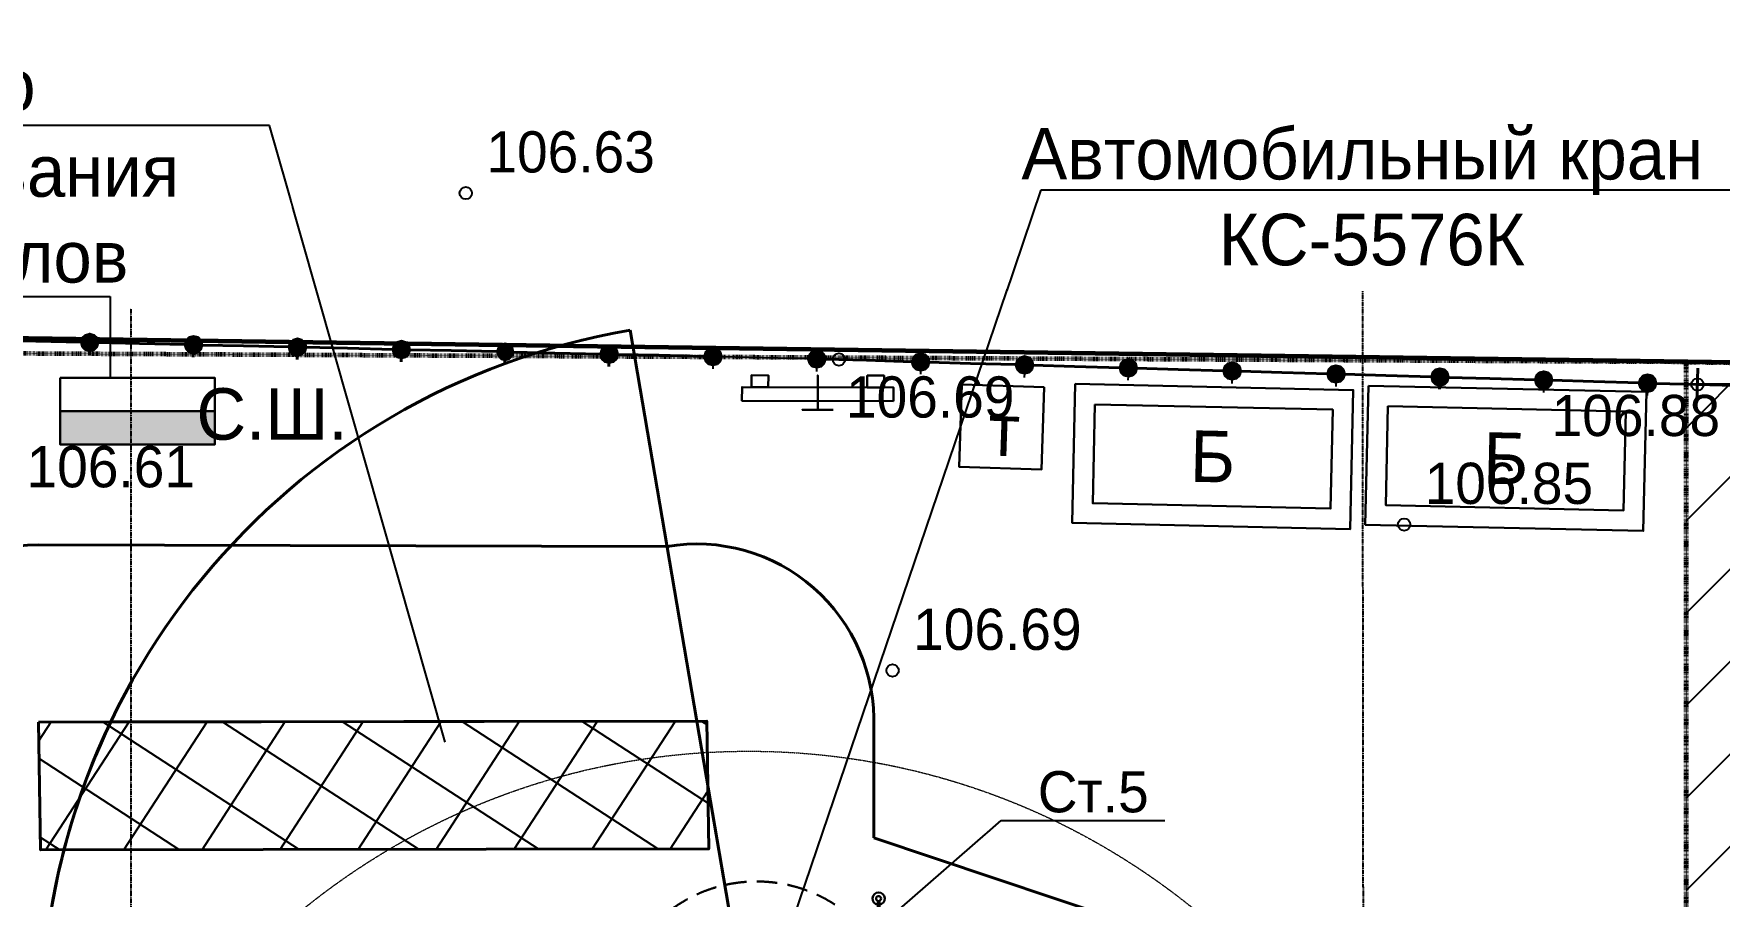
# Model space of a CAD drawing. Header units: millimetres. Extents: x 172667 to 1873135, y -274708 to 168495.
# Drawn here: x 1775356 to 1816278, y 70917 to 91858 of the extents above; entities that cross this region are included whole.
import ezdxf
from ezdxf import colors
from ezdxf.entities.mleader import LeaderData, LeaderLine
from ezdxf.enums import TextEntityAlignment as Align
from ezdxf.math import Vec2, Vec3

# ---------------------------------------------------------------- set-up
doc = ezdxf.new("R2010")
doc.units = ezdxf.units.MM
for name, pattern in [('DASHED', [0.75, 0.5, -0.25]), ('линия_сгиба', [1.25, 0.5, -0.25, 0, -0.25, 0, -0.25]), ('НЕВИДИМАЯ2', [0.1875, 0.125, -0.0625]), ('осевая', [2, 1.25, -0.25, 0.25, -0.25])]:
    doc.linetypes.add(name, pattern=pattern)
for name, color, linetype, lineweight in [('0004-Осевая', 4, 'осевая', 25), ('007 СКЛАД', 202, 'Continuous', 40), ('009 ЭНЕРГИЯ', 12, '07.Энергоснабжение', 25), ('010 ОГР.ДЕЙСТВ.', 3, '04.Линия ограничения', 40), ('011 ОП.ЗОНА.КРАН', 1, '02.Опасная зона кран', 40), ('017 ОТВОД', 7, '13.Граница отвода', 70), ('Основная 0.2мм', 7, 'Continuous', 20)]:
    doc.layers.add(name, color=color, linetype=linetype, lineweight=lineweight)
for name, color, linetype in [('_ТОПО', 253, 'Continuous'), ('SC007', 7, 'Continuous'), ('для геологии', 7, 'Continuous'), ('Подоснова', 7, 'Continuous')]:
    doc.layers.add(name, color=color, linetype=linetype)
doc.styles.add('F2', font='', dxfattribs={"height": 0.000909972})
doc.styles.get("Standard").update_dxf_attribs({"font": '', "height": 500})
doc.styles.add('размеры', font='', dxfattribs={"width": 0.7})
doc.styles.get('F2').set_extended_font_data('D431')
doc.styles.get('Standard').set_extended_font_data('T-FLEX Type A')
doc.styles.get('размеры').set_extended_font_data('T-FLEX Type A')
doc.linetypes.add('02.Опасная зона кран', pattern='A,1,-2,10,-0.05,[3,линии ППР.shx,S=0.2,R=180,X=0,Y=-1],-0.05,10,-2', length=25.1)
doc.linetypes.add('04.Линия ограничения', pattern='A,20,[4,линии ППР.shx,S=1.25,R=135,X=1.25,Y=0],-2.5', length=22.5)
doc.linetypes.add('07.Энергоснабжение', pattern='A,25,-1,[9,SHAPES,S=0.004,R=0,X=0,Y=0],-1', length=27)
doc.linetypes.add('13.Граница отвода', pattern='A,20,[14,SHAPES,S=0.01,R=0,X=0,Y=0],-2.5', length=22.5)
doc.dimstyles.new('SPDS 500', dxfattribs={"dimscale": 500, "dimtxt": 2.5, "dimasz": 2, "dimexe": 1.25, "dimexo": 0, "dimtad": 1, "dimdec": 0, "dimtxsty": 'размеры', "dimblk": 'ARCHTICK', "dimcen": 2.5, "dimdle": 2, "dimclrd": 256, "dimclre": 256, "dimclrt": 1, "dimaunit": 1, "dimadec": 0, "dimazin": 2, "dimtfac": 0.75, "dimtdec": 0, "dimtix": 1, "dimtmove": 1, "dimatfit": 3, "dimfxl": 1.25, "dimtolj": 1, "dimlwd": 20, "dimlwe": 20, "dimarcsym": 0})

# ---------------------------------------------------------------- blocks, each defined once
blk = doc.blocks.new('SYMBOL2060001')
at = {"layer": 'SC007'}
blk.add_circle((0, 0), 0.15, dxfattribs=at)
blk = doc.blocks.new('стент с противопожарным инвентарем')
at = {"lineweight": 30, "ltscale": 100}
blk.add_lwpolyline([(0, 667), (0, 0), (0, 667), (300, 667), (-300, 667)], dxfattribs=at)
for points in [[(-1471, 494), (1471, 494), (1471, 230), (-1471, 230)], [(-1289, 230), (-960, 230), (-960, 0), (-1289, 0)], [(1289, 230), (960, 230), (960, 0), (1289, 0)]]:
    blk.add_lwpolyline(points, close=True, dxfattribs=at)
blk = doc.blocks.new('кран в плане')
at = {"color": 134, "lineweight": 30, "ltscale": 200}
for p, q in [((28875, -957155), (28875, -958855)), ((29675, -957955), (28075, -957955))]:
    blk.add_line(p, q, dxfattribs=at)
at = {"color": 134, "linetype": 'НЕВИДИМАЯ2', "lineweight": 30, "ltscale": 4000}
blk.add_circle((28875, -957955), 3500, dxfattribs=at)
at = {"layer": 'Основная 0.2мм', "color": 134, "lineweight": 30}
for p, q in [((25900, -954921), (25900, -956755)), ((25940, -954921), (25940, -956755)), ((30750, -955421), (30750, -956755)), ((30790, -955421), (30790, -956755)), ((27520, -956730), (28420, -956730)), ((28920, -956730), (29820, -956730)), ((21500, -957030), (21841, -957030)), ((21841, -957063), (21841, -956979)), ((22907, -956879), (21941, -956879)), ((23186, -957030), (21989, -957030)), ((23007, -956979), (24020, -956979)), ((23220, -957233), (23134, -957034)), ((23186, -957030), (24020, -957030)), ((24020, -956979), (24020, -957030)), ((24020, -957030), (24020, -958880)), ((24020, -957100), (25920, -957100)), ((24020, -957143), (25920, -957143)), ((25920, -956955), (25920, -957255)), ((30670, -956855), (26020, -956855)), ((27420, -956830), (27420, -956855)), ((27440, -956770), (28500, -956770)), ((28520, -956830), (28520, -956855)), ((28820, -956830), (28820, -956855)), ((28840, -956770), (29900, -956770)), ((29920, -956830), (29920, -956855)), ((30770, -956955), (30770, -957830)), ((21350, -957180), (21350, -957910)), ((21550, -957330), (21550, -958580)), ((21639, -958530), (21639, -957380)), ((21650, -957230), (21669, -957238)), ((22836, -957380), (22836, -958530)), ((23007, -957480), (23007, -958430)), ((23257, -957230), (24020, -957230)), ((25520, -958655), (25520, -957255)), ((25520, -957255), (27220, -957255)), ((27220, -957255), (27220, -957155)), ((27220, -957155), (29070, -957155)), ((27220, -957830), (27220, -957255)), ((27420, -957830), (27420, -957155)), ((29070, -957155), (29070, -957255)), ((29070, -957255), (29070, -957830)), ((21272, -957950), (21272, -957960)), ((21442, -957910), (21312, -957910)), ((21482, -957960), (21482, -957950)), ((27125, -957830), (31637, -957830)), ((27125, -958080), (27125, -957830)), ((31637, -958130), (31637, -957780)), ((31742, -957780), (31637, -957780)), ((31742, -958130), (31742, -957780)), ((31742, -957830), (32054, -957830)), ((32054, -958130), (32054, -957780)), ((32054, -957780), (32944, -957780)), ((32227, -958130), (32227, -957780)), ((32944, -957780), (32944, -958130)), ((21312, -958000), (21442, -958000)), ((21350, -958000), (21350, -958730)), ((31637, -958080), (27125, -958080)), ((27220, -958655), (27220, -958080)), ((27420, -958080), (27420, -958755)), ((29370, -958255), (27920, -958255)), ((27920, -958255), (27920, -958655)), ((29070, -958080), (29070, -958255)), ((29370, -958855), (29370, -958255)), ((30770, -958080), (30770, -958955)), ((31637, -958130), (31742, -958130)), ((32054, -958080), (31742, -958080)), ((32944, -958130), (32054, -958130)), ((21650, -958680), (21669, -958671)), ((23220, -958677), (23134, -958876)), ((24020, -958680), (23257, -958680)), ((24020, -958767), (24133, -958767)), ((24133, -958505), (24951, -958505)), ((24133, -958851), (24133, -958505)), ((24951, -958851), (24951, -958505)), ((24951, -958767), (25920, -958767)), ((27220, -958655), (25520, -958655)), ((25920, -958655), (25920, -958955)), ((27220, -958655), (27220, -958755)), ((27220, -958755), (27920, -958755)), ((27920, -958655), (27920, -958855)), ((21500, -958880), (21841, -958880)), ((21841, -958847), (21841, -958931)), ((22907, -959031), (21941, -959031)), ((23186, -958880), (21989, -958880)), ((23007, -958880), (23007, -958931)), ((23007, -958931), (24020, -958931)), ((24020, -958880), (23186, -958880)), ((24020, -958809), (24133, -958809)), ((24020, -958931), (24020, -958880)), ((24133, -958851), (24951, -958851)), ((24951, -958809), (25920, -958809)), ((25900, -960988), (25900, -959155)), ((25940, -960988), (25940, -959155)), ((26020, -959055), (30670, -959055)), ((27420, -959055), (27420, -959080)), ((27440, -959140), (28500, -959140)), ((27520, -959180), (28420, -959180)), ((27920, -958855), (29370, -958855)), ((28520, -959055), (28520, -959080)), ((28820, -959055), (28820, -959080)), ((28840, -959140), (29900, -959140)), ((28920, -959180), (29820, -959180)), ((29920, -959055), (29920, -959080)), ((30750, -960488), (30750, -959155)), ((30790, -960488), (30790, -959155))]:
    blk.add_line(p, q, dxfattribs=at)
for centre, radius in [((25920, -954865), 60), ((30770, -955365), 60), ((25920, -956855), 100), ((30770, -956855), 100), ((24820, -957715), 200), ((24820, -957715), 100), ((24432, -958762), 39.3), ((25920, -959055), 100), ((30770, -959055), 100), ((30770, -960545), 60), ((25920, -961045), 60)]:
    blk.add_circle(centre, radius, dxfattribs=at)
for centre, radius, start, end in [((25920, -954865), 150, 277.6623, 262.3377), ((30770, -955365), 150, 277.6623, 262.3377), ((27520, -956830), 100, 90, 180), ((28420, -956830), 100, 0, 90), ((28920, -956830), 100, 90, 180), ((29820, -956830), 100, 0, 90), ((21500, -957180), 150, 90, 180), ((21989, -957380), 350, 90, 180), ((21941, -956979), 100, 90, 180), ((23186, -957380), 350, 90, 180), ((22907, -956979), 100, 329.4912, 90), ((21650, -957330), 100, 90, 180), ((23257, -957480), 250, 90, 180), ((25210, -957715), 525, 53.8092, 306.1908), ((25210, -957715), 350, 27.6604, 332.3396), ((21312, -957950), 40, 90, 180), ((21312, -957960), 40, 180, 270), ((21442, -957950), 40, 0, 90), ((21442, -957960), 40, 270, 0), ((21500, -958730), 150, 180, 270), ((21650, -958580), 100, 180, 270), ((21989, -958530), 350, 180, 270), ((23186, -958530), 350, 180, 270), ((23257, -958430), 250, 180, 270), ((21941, -958931), 100, 180, 270), ((22907, -958931), 100, 270, 0), ((27520, -959080), 100, 180, 213.3025), ((27520, -959080), 100, 180, 270), ((28420, -959080), 100, 270, 0), ((28920, -959080), 100, 180, 270), ((28920, -959080), 100, 180, 213.3025), ((29820, -959080), 100, 270, 0), ((30770, -960545), 150, 97.6623, 82.3377), ((25920, -961045), 150, 97.6623, 82.3377)]:
    blk.add_arc(centre, radius, start, end, dxfattribs=at)
for points in [[(22175, -957955), (22204, -957560), (22266, -957345), (22355, -957269)], [(22175, -957955), (22204, -958349), (22266, -958565), (22355, -958640)]]:
    blk.add_spline(points, degree=3, dxfattribs=at)
blk = doc.blocks.new('_None')
blk = doc.blocks.new('С.Ш.')
at = {"layer": '009 ЭНЕРГИЯ', "ltscale": 100}
blk.add_hatch(color=256, dxfattribs=at).paths.add_polyline_path([(1500, 0), (1500, 325), (0, 325), (0, 0)])
at = {"layer": '009 ЭНЕРГИЯ', "lineweight": 30, "ltscale": 400}
blk.add_line((0, 325), (1500, 325), dxfattribs=at)
blk.add_lwpolyline([(0, 650), (1500, 650), (1500, 0), (0, 0)], close=True, dxfattribs=at)
blk = doc.blocks.new('_ArchTick')
at = {"color": 0, "linetype": 'ByBlock', "const_width": 0.15}
blk.add_lwpolyline([(-0.5, -0.5), (0.5, 0.5)], dxfattribs=at)
blk = doc.blocks.new('*D278')
at = {"linetype": 'Continuous', "lineweight": 20, "transparency": 16777216}
for p, q in [((1819281, 8102), (1819281, 84363)), ((1814573, 83363), (1819906, 83363)), ((1814573, 9102), (1819906, 9102))]:
    blk.add_line(p, q, dxfattribs=at)
at = {"layer": 'Defpoints', "color": 0, "transparency": 16777216}
for p in [(1814573, 83363, 3738), (1819281, 83363), (1814573, 9102, 3738)]:
    blk.add_point(p, dxfattribs=at)
at = {"lineweight": 20, "transparency": 16777216, "xscale": 1000, "yscale": 1000, "zscale": 1000}
for p, rotation in [((1819281, 83363), 90), ((1819281, 9102), 270)]:
    blk.add_blockref('_ArchTick', p, dxfattribs=dict(at, rotation=rotation))
at = {"color": 1, "transparency": 16777216, "insert": (1818343, 46233), "char_height": 1250, "attachment_point": 5, "rotation": 90, "style": 'размеры'}
blk.add_mtext('\\A1;74300', dxfattribs=at)

msp = doc.modelspace()

# ---------------------------------------------------------------- hatches: boundary and pattern name
h = msp.add_hatch()
h.set_pattern_fill('ANSI31', color=30, scale=500)
h.paths.add_polyline_path([(1815477.8, 83886.2), (1850035.1, 83412.2), (1849138.2, 7719.4), (1815477.8, 8078.9)])
at = {"layer": '007 СКЛАД', "lineweight": 25, "ltscale": 500}
h = msp.add_hatch(dxfattribs=at)
h.set_pattern_fill('ANSI37', color=256, scale=500, angle=11.9932)
h.set_pattern_definition([(56.9932, (1315364.2, 19149), (-1331.287, 864.7725), []), (146.9932, (1315364.2, 19149), (-864.7725, -1331.287), [])])
h.paths.add_polyline_path([(1775473.2, 75147.8), (1791695.8, 75171.4), (1791744, 72066), (1775521.4, 72042.3)])
at = {"layer": '_ТОПО', "linetype": 'ByBlock', "lineweight": -2}
msp.add_hatch(color=8, dxfattribs=at).paths.add_polyline_path([(1776716.2, 84160.1), (1776816.2, 84190.1), (1776891.2, 84265.1), (1776916.2, 84365.1), (1776891.2, 84465.1), (1776816.2, 84535.1), (1776716.2, 84565.1), (1776616.2, 84535.1), (1776541.2, 84465.1), (1776516.2, 84365.1), (1776541.2, 84265.1), (1776616.2, 84190.1)])
at = {"layer": '_ТОПО', "linetype": 'ByBlock', "lineweight": 40}
for points in [[(1779236.2, 84105.1), (1779341.2, 84130.1), (1779411.2, 84205.1), (1779441.2, 84305.1), (1779411.2, 84405.1), (1779341.2, 84480.1), (1779236.2, 84505.1), (1779136.2, 84480.1), (1779066.2, 84405.1), (1779036.2, 84305.1), (1779066.2, 84205.1), (1779136.2, 84130.1)], [(1781761.2, 84045.1), (1781861.2, 84075.1), (1781936.2, 84150.1), (1781961.2, 84250.1), (1781936.2, 84350.1), (1781861.2, 84420.1), (1781761.2, 84450.1), (1781661.2, 84420.1), (1781586.2, 84350.1), (1781561.2, 84250.1), (1781586.2, 84150.1), (1781661.2, 84075.1)], [(1784281.2, 83990.1), (1784381.2, 84015.1), (1784456.2, 84090.1), (1784481.2, 84190.1), (1784456.2, 84290.1), (1784381.2, 84365.1), (1784281.2, 84390.1), (1784181.2, 84365.1), (1784106.2, 84290.1), (1784081.2, 84190.1), (1784106.2, 84090.1), (1784181.2, 84015.1)], [(1786801.2, 83935.1), (1786901.2, 83960.1), (1786976.2, 84035.1), (1787006.2, 84135.1), (1786976.2, 84235.1), (1786901.2, 84305.1), (1786801.2, 84335.1), (1786701.2, 84305.1), (1786631.2, 84235.1), (1786601.2, 84135.1), (1786631.2, 84035.1), (1786701.2, 83960.1)], [(1789326.2, 83875.1), (1789426.2, 83900.1), (1789501.2, 83975.1), (1789526.2, 84075.1), (1789501.2, 84175.1), (1789426.2, 84250.1), (1789326.2, 84275.1), (1789226.2, 84250.1), (1789151.2, 84175.1), (1789126.2, 84075.1), (1789151.2, 83975.1), (1789226.2, 83900.1)], [(1791846.2, 83820.1), (1791946.2, 83845.1), (1792021.2, 83920.1), (1792046.2, 84020.1), (1792021.2, 84120.1), (1791946.2, 84195.1), (1791846.2, 84220.1), (1791746.2, 84195.1), (1791671.2, 84120.1), (1791646.2, 84020.1), (1791671.2, 83920.1), (1791746.2, 83845.1)], [(1794366.2, 83760.1), (1794466.2, 83785.1), (1794541.2, 83860.1), (1794571.2, 83960.1), (1794541.2, 84060.1), (1794466.2, 84135.1), (1794366.2, 84160.1), (1794266.2, 84135.1), (1794196.2, 84060.1), (1794166.2, 83960.1), (1794196.2, 83860.1), (1794266.2, 83785.1)], [(1796891.2, 83690.1), (1796991.2, 83715.1), (1797061.2, 83790.1), (1797091.2, 83890.1), (1797061.2, 83990.1), (1796991.2, 84065.1), (1796891.2, 84090.1), (1796786.2, 84065.1), (1796716.2, 83990.1), (1796686.2, 83890.1), (1796716.2, 83790.1), (1796786.2, 83715.1)], [(1799411.2, 83615.1), (1799511.2, 83645.1), (1799586.2, 83715.1), (1799611.2, 83815.1), (1799586.2, 83920.1), (1799511.2, 83990.1), (1799411.2, 84020.1), (1799311.2, 83990.1), (1799236.2, 83920.1), (1799211.2, 83815.1), (1799236.2, 83715.1), (1799311.2, 83645.1)], [(1801931.2, 83545.1), (1802031.2, 83570.1), (1802106.2, 83645.1), (1802131.2, 83745.1), (1802106.2, 83845.1), (1802031.2, 83920.1), (1801931.2, 83945.1), (1801831.2, 83920.1), (1801756.2, 83845.1), (1801731.2, 83745.1), (1801756.2, 83645.1), (1801831.2, 83570.1)], [(1804451.2, 83470.1), (1804551.2, 83495.1), (1804626.2, 83570.1), (1804651.2, 83670.1), (1804626.2, 83770.1), (1804551.2, 83845.1), (1804451.2, 83870.1), (1804351.2, 83845.1), (1804276.2, 83770.1), (1804251.2, 83670.1), (1804276.2, 83570.1), (1804351.2, 83495.1)], [(1806971.2, 83395.1), (1807076.2, 83420.1), (1807146.2, 83495.1), (1807176.2, 83595.1), (1807146.2, 83695.1), (1807076.2, 83770.1), (1806971.2, 83795.1), (1806871.2, 83770.1), (1806801.2, 83695.1), (1806771.2, 83595.1), (1806801.2, 83495.1), (1806871.2, 83420.1)], [(1809496.2, 83320.1), (1809596.2, 83350.1), (1809671.2, 83420.1), (1809696.2, 83525.1), (1809671.2, 83625.1), (1809596.2, 83695.1), (1809496.2, 83725.1), (1809396.2, 83695.1), (1809321.2, 83625.1), (1809296.2, 83525.1), (1809321.2, 83420.1), (1809396.2, 83350.1)], [(1812016.2, 83250.1), (1812116.2, 83275.1), (1812191.2, 83350.1), (1812216.2, 83450.1), (1812191.2, 83550.1), (1812116.2, 83625.1), (1812016.2, 83650.1), (1811916.2, 83625.1), (1811841.2, 83550.1), (1811816.2, 83450.1), (1811841.2, 83350.1), (1811916.2, 83275.1)], [(1814536.2, 83175.1), (1814636.2, 83200.1), (1814711.2, 83275.1), (1814736.2, 83375.1), (1814711.2, 83475.1), (1814636.2, 83550.1), (1814536.2, 83575.1), (1814436.2, 83550.1), (1814361.2, 83475.1), (1814336.2, 83375.1), (1814361.2, 83275.1), (1814436.2, 83200.1)]]:
    msp.add_hatch(color=7, dxfattribs=at).paths.add_polyline_path(points)

# ---------------------------------------------------------------- linework, layer by layer
at = {"lineweight": 30, "ltscale": 100}
for points in [[(1799887, 83277.1), (1799820.8, 81278.2), (1797821.9, 81344.3), (1797888.1, 83343.2)], [(1800642.5, 83356.1), (1807390.8, 83207.3), (1807316.4, 79833.1), (1800568, 79981.9)], [(1807758.3, 83311.1), (1814506.7, 83162.3), (1814432.2, 79788.1), (1807683.9, 79936.9)], [(1801118.5, 82858.6), (1806893.3, 82731.3), (1806840.4, 80330.6), (1801065.5, 80457.9)], [(1808234.3, 82813.6), (1814009.2, 82686.3), (1813956.2, 80285.6), (1808181.4, 80412.9)]]:
    msp.add_lwpolyline(points, close=True, dxfattribs=at)
at = {"layer": '0004-Осевая'}
for points in [[(1777712, 87666.9), (1777712, 7270.3)], [(1807609.3, 87902.9), (1807712, -4591.9)]]:
    msp.add_lwpolyline(points, dxfattribs=at)
at = {"layer": '007 СКЛАД', "ltscale": 500}
msp.add_lwpolyline([(1775473.2, 75147.8), (1791695.8, 75171.4), (1791744, 72066), (1775521.4, 72042.3)], close=True, dxfattribs=at)
at = {"layer": '017 ОТВОД', "color": 1, "linetype": '13.Граница отвода', "lineweight": 60, "elevation": -103056.2}
msp.add_lwpolyline([(1769145.1, 8582.2), (1770045.1, 84542.2), (1850035.1, 83412.2), (1849135.1, 7452.2)], close=True, dxfattribs=at)
at = {"layer": '017 ОТВОД', "color": 6, "linetype": 'линия_сгиба', "lineweight": 60, "ltscale": 5, "elevation": 3738.5}
msp.add_lwpolyline([(1769149.6, 9024.3), (1815482.4, 8078.8), (1815473.1, 83886.3), (1770145.1, 84117.2)], close=True, dxfattribs=at)
at = {"layer": '017 ОТВОД', "color": 30, "linetype": 'линия_сгиба', "lineweight": 60, "ltscale": 5, "elevation": 3738.5}
msp.add_lwpolyline([(1815477.8, 83886.2), (1850035.1, 83412.2), (1849138.2, 7719.4), (1815477.8, 8078.9)], close=True, dxfattribs=at)
at = {"layer": '_ТОПО', "color": 7, "linetype": 'ByBlock', "lineweight": 40}
for p, q in [((1775406.2, 84395.1, 106789.5), (1774396.2, 84415.1, 106789.5)), ((1775406.2, 84395.1, 106789.5), (1774396.2, 84415.1, 106789.5)), ((1776516.2, 84370.1, 106789.5), (1775406.2, 84395.1, 106789.5)), ((1777926.2, 84335.1, 106789.5), (1776916.2, 84360.1, 106789.5)), ((1779036.2, 84310.1, 106789.5), (1777926.2, 84335.1, 106789.5)), ((1779036.2, 84310.1, 106789.5), (1777926.2, 84335.1, 106789.5)), ((1780451.2, 84280.1, 106789.5), (1779441.2, 84300.1, 106789.5)), ((1780451.2, 84280.1, 106789.5), (1779441.2, 84300.1, 106789.5)), ((1779236.2, 84105.1, 106789.5), (1779231.2, 84005.1, 106789.5)), ((1779236.2, 84105.1, 106789.5), (1779231.2, 84005.1, 106789.5)), ((1781556.2, 84255.1, 106789.5), (1780451.2, 84280.1, 106789.5)), ((1781756.2, 84050.1, 106789.5), (1781751.2, 83950.1, 106789.5)), ((1781756.2, 84050.1, 106789.5), (1781751.2, 83950.1, 106789.5)), ((1782971.2, 84220.1, 106789.5), (1781961.2, 84245.1, 106789.5)), ((1782971.2, 84220.1, 106789.5), (1781961.2, 84245.1, 106789.5)), ((1784081.2, 84195.1, 106789.5), (1782971.2, 84220.1, 106789.5)), ((1784081.2, 84195.1, 106789.5), (1782971.2, 84220.1, 106789.5)), ((1784276.2, 83990.1, 106789.5), (1784276.2, 83890.1, 106789.5)), ((1784276.2, 83990.1, 106789.5), (1784276.2, 83890.1, 106789.5)), ((1785491.2, 84165.1, 106789.5), (1784481.2, 84185.1, 106789.5)), ((1785491.2, 84165.1, 106789.5), (1784481.2, 84185.1, 106789.5)), ((1786601.2, 84140.1, 106789.5), (1785491.2, 84165.1, 106789.5)), ((1786796.2, 83935.1, 106789.5), (1786796.2, 83835.1, 106789.5)), ((1788011.2, 84105.1, 106789.5), (1787006.2, 84130.1, 106789.5)), ((1789121.2, 84080.1, 106789.5), (1788011.2, 84105.1, 106789.5)), ((1790536.2, 84050.1, 106789.5), (1789526.2, 84070.1, 106789.5)), ((1791646.2, 84025.1, 106789.5), (1790536.2, 84050.1, 106789.5)), ((1796686.2, 83895.1, 106789.5), (1795576.2, 83930.1, 106789.5)), ((1789321.2, 83875.1, 106789.5), (1789316.2, 83775.1, 106789.5)), ((1789321.2, 83875.1, 106789.5), (1789316.2, 83775.1, 106789.5)), ((1798101.2, 83855.1, 106789.5), (1797091.2, 83885.1, 106789.5)), ((1799206.2, 83825.1, 106789.5), (1798101.2, 83855.1, 106789.5)), ((1799206.2, 83825.1, 106789.5), (1798101.2, 83855.1, 106789.5)), ((1800621.2, 83780.1, 106789.5), (1799611.2, 83810.1, 106789.5)), ((1800621.2, 83780.1, 106789.5), (1799611.2, 83810.1, 106789.5)), ((1801731.2, 83750.1, 106789.5), (1800621.2, 83780.1, 106789.5)), ((1801731.2, 83750.1, 106789.5), (1800621.2, 83780.1, 106789.5)), ((1803141.2, 83710.1, 106789.5), (1802131.2, 83740.1, 106789.5)), ((1803141.2, 83710.1, 106789.5), (1802131.2, 83740.1, 106789.5)), ((1804251.2, 83675.1, 106789.5), (1803141.2, 83710.1, 106789.5)), ((1804251.2, 83675.1, 106789.5), (1803141.2, 83710.1, 106789.5)), ((1805661.2, 83635.1, 106789.5), (1804656.2, 83665.1, 106789.5)), ((1805661.2, 83635.1, 106789.5), (1804656.2, 83665.1, 106789.5)), ((1806771.2, 83600.1, 106789.5), (1805661.2, 83635.1, 106789.5)), ((1806771.2, 83600.1, 106789.5), (1805661.2, 83635.1, 106789.5)), ((1808186.2, 83560.1, 106789.5), (1807176.2, 83590.1, 106789.5)), ((1808186.2, 83560.1, 106789.5), (1807176.2, 83590.1, 106789.5)), ((1809291.2, 83530.1, 106789.5), (1808186.2, 83560.1, 106789.5)), ((1809291.2, 83530.1, 106789.5), (1808186.2, 83560.1, 106789.5)), ((1810706.2, 83485.1, 106789.5), (1809696.2, 83515.1, 106789.5)), ((1811816.2, 83455.1, 106789.5), (1810706.2, 83485.1, 106789.5)), ((1811816.2, 83455.1, 106789.5), (1810706.2, 83485.1, 106789.5)), ((1815757.9, 83740, 106888), (1815735.8, 82915.3, 106888)), ((1809491.2, 83325.1, 106789.5), (1809486.2, 83225.1, 106789.5)), ((1809491.2, 83325.1, 106789.5), (1809486.2, 83225.1, 106789.5)), ((1813226.2, 83415.1, 106789.5), (1812216.2, 83445.1, 106789.5)), ((1813226.2, 83415.1, 106789.5), (1812216.2, 83445.1, 106789.5)), ((1814336.2, 83380.1, 106789.5), (1813226.2, 83415.1, 106789.5)), ((1814336.2, 83380.1, 106789.5), (1813226.2, 83415.1, 106789.5)), ((1815746.2, 83340.1, 106789.5), (1814741.2, 83370.1, 106789.5)), ((1815747.2, 83340.1, 106875), (1820454.2, 83214.1, 106901))]:
    msp.add_line(p, q, dxfattribs=at)
at = {"layer": '_ТОПО', "color": 8, "linetype": 'ByBlock', "lineweight": -2}
for p, q in [((1776516.2, 84370.1, 106789.5), (1775406.2, 84395.1, 106789.5)), ((1777926.2, 84335.1, 106789.5), (1776916.2, 84360.1, 106789.5)), ((1776711.2, 84165.1, 106789.5), (1776711.2, 84065.1, 106789.5)), ((1776711.2, 84165.1, 106789.5), (1776711.2, 84065.1, 106789.5)), ((1781556.2, 84255.1, 106789.5), (1780451.2, 84280.1, 106789.5)), ((1786601.2, 84140.1, 106789.5), (1785491.2, 84165.1, 106789.5)), ((1786796.2, 83935.1, 106789.5), (1786796.2, 83835.1, 106789.5)), ((1788011.2, 84105.1, 106789.5), (1787006.2, 84130.1, 106789.5)), ((1789121.2, 84080.1, 106789.5), (1788011.2, 84105.1, 106789.5)), ((1790536.2, 84050.1, 106789.5), (1789526.2, 84070.1, 106789.5)), ((1791646.2, 84025.1, 106789.5), (1790536.2, 84050.1, 106789.5)), ((1793056.2, 83990.1, 106789.5), (1792046.2, 84015.1, 106789.5)), ((1793056.2, 83990.1, 106789.5), (1792046.2, 84015.1, 106789.5)), ((1794166.2, 83965.1, 106789.5), (1793056.2, 83990.1, 106789.5)), ((1794166.2, 83965.1, 106789.5), (1793056.2, 83990.1, 106789.5)), ((1796686.2, 83895.1, 106789.5), (1795576.2, 83930.1, 106789.5)), ((1791841.2, 83820.1, 106789.5), (1791841.2, 83720.1, 106789.5)), ((1791841.2, 83820.1, 106789.5), (1791841.2, 83720.1, 106789.5)), ((1794361.2, 83760.1, 106789.5), (1794361.2, 83660.1, 106789.5)), ((1794361.2, 83760.1, 106789.5), (1794361.2, 83660.1, 106789.5)), ((1796881.2, 83690.1, 106789.5), (1796881.2, 83590.1, 106789.5)), ((1796881.2, 83690.1, 106789.5), (1796881.2, 83590.1, 106789.5)), ((1798101.2, 83855.1, 106789.5), (1797091.2, 83885.1, 106789.5)), ((1799406.2, 83615.1, 106789.5), (1799401.2, 83515.1, 106789.5)), ((1799406.2, 83615.1, 106789.5), (1799401.2, 83515.1, 106789.5)), ((1801926.2, 83545.1, 106789.5), (1801921.2, 83445.1, 106789.5)), ((1801926.2, 83545.1, 106789.5), (1801921.2, 83445.1, 106789.5)), ((1810706.2, 83485.1, 106789.5), (1809696.2, 83515.1, 106789.5)), ((1804446.2, 83470.1, 106789.5), (1804446.2, 83370.1, 106789.5)), ((1804446.2, 83470.1, 106789.5), (1804446.2, 83370.1, 106789.5)), ((1806966.2, 83395.1, 106789.5), (1806966.2, 83295.1, 106789.5)), ((1806966.2, 83395.1, 106789.5), (1806966.2, 83295.1, 106789.5)), ((1812011.2, 83250.1, 106789.5), (1812006.2, 83150.1, 106789.5)), ((1812011.2, 83250.1, 106789.5), (1812006.2, 83150.1, 106789.5)), ((1814531.2, 83175.1, 106789.5), (1814526.2, 83075.1, 106789.5)), ((1814531.2, 83175.1, 106789.5), (1814526.2, 83075.1, 106789.5)), ((1815746.2, 83340.1, 106789.5), (1814741.2, 83370.1, 106789.5))]:
    msp.add_line(p, q, dxfattribs=at)
at = {"layer": '_ТОПО', "color": 8, "linetype": 'ByBlock', "lineweight": -2, "elevation": 106789.5, "flags": 128}
for points in [[(1776716.2, 84160.1), (1776816.2, 84190.1), (1776891.2, 84265.1), (1776916.2, 84365.1), (1776891.2, 84465.1), (1776816.2, 84535.1), (1776716.2, 84565.1), (1776616.2, 84535.1), (1776541.2, 84465.1), (1776516.2, 84365.1), (1776541.2, 84265.1), (1776616.2, 84190.1), (1776716.2, 84160.1)], [(1786801.2, 83935.1), (1786901.2, 83960.1), (1786976.2, 84035.1), (1787006.2, 84135.1), (1786976.2, 84235.1), (1786901.2, 84305.1), (1786801.2, 84335.1), (1786701.2, 84305.1), (1786631.2, 84235.1), (1786601.2, 84135.1), (1786631.2, 84035.1), (1786701.2, 83960.1), (1786801.2, 83935.1)], [(1786801.2, 83935.1), (1786901.2, 83960.1), (1786976.2, 84035.1), (1787006.2, 84135.1), (1786976.2, 84235.1), (1786901.2, 84305.1), (1786801.2, 84335.1), (1786701.2, 84305.1), (1786631.2, 84235.1), (1786601.2, 84135.1), (1786631.2, 84035.1), (1786701.2, 83960.1), (1786801.2, 83935.1)]]:
    msp.add_lwpolyline(points, close=True, dxfattribs=at)
at = {"layer": '_ТОПО', "color": 7, "linetype": 'ByBlock', "lineweight": 40, "elevation": 106789.5, "flags": 128}
for points in [[(1776716.2, 84160.1), (1776816.2, 84190.1), (1776891.2, 84265.1), (1776916.2, 84365.1), (1776891.2, 84465.1), (1776816.2, 84535.1), (1776716.2, 84565.1), (1776616.2, 84535.1), (1776541.2, 84465.1), (1776516.2, 84365.1), (1776541.2, 84265.1), (1776616.2, 84190.1), (1776716.2, 84160.1)], [(1779236.2, 84105.1), (1779341.2, 84130.1), (1779411.2, 84205.1), (1779441.2, 84305.1), (1779411.2, 84405.1), (1779341.2, 84480.1), (1779236.2, 84505.1), (1779136.2, 84480.1), (1779066.2, 84405.1), (1779036.2, 84305.1), (1779066.2, 84205.1), (1779136.2, 84130.1), (1779236.2, 84105.1)], [(1779236.2, 84105.1), (1779341.2, 84130.1), (1779411.2, 84205.1), (1779441.2, 84305.1), (1779411.2, 84405.1), (1779341.2, 84480.1), (1779236.2, 84505.1), (1779136.2, 84480.1), (1779066.2, 84405.1), (1779036.2, 84305.1), (1779066.2, 84205.1), (1779136.2, 84130.1), (1779236.2, 84105.1)], [(1781761.2, 84045.1), (1781861.2, 84075.1), (1781936.2, 84150.1), (1781961.2, 84250.1), (1781936.2, 84350.1), (1781861.2, 84420.1), (1781761.2, 84450.1), (1781661.2, 84420.1), (1781586.2, 84350.1), (1781561.2, 84250.1), (1781586.2, 84150.1), (1781661.2, 84075.1), (1781761.2, 84045.1)], [(1781761.2, 84045.1), (1781861.2, 84075.1), (1781936.2, 84150.1), (1781961.2, 84250.1), (1781936.2, 84350.1), (1781861.2, 84420.1), (1781761.2, 84450.1), (1781661.2, 84420.1), (1781586.2, 84350.1), (1781561.2, 84250.1), (1781586.2, 84150.1), (1781661.2, 84075.1), (1781761.2, 84045.1)], [(1784281.2, 83990.1), (1784381.2, 84015.1), (1784456.2, 84090.1), (1784481.2, 84190.1), (1784456.2, 84290.1), (1784381.2, 84365.1), (1784281.2, 84390.1), (1784181.2, 84365.1), (1784106.2, 84290.1), (1784081.2, 84190.1), (1784106.2, 84090.1), (1784181.2, 84015.1), (1784281.2, 83990.1)], [(1784281.2, 83990.1), (1784381.2, 84015.1), (1784456.2, 84090.1), (1784481.2, 84190.1), (1784456.2, 84290.1), (1784381.2, 84365.1), (1784281.2, 84390.1), (1784181.2, 84365.1), (1784106.2, 84290.1), (1784081.2, 84190.1), (1784106.2, 84090.1), (1784181.2, 84015.1), (1784281.2, 83990.1)], [(1789326.2, 83875.1), (1789426.2, 83900.1), (1789501.2, 83975.1), (1789526.2, 84075.1), (1789501.2, 84175.1), (1789426.2, 84250.1), (1789326.2, 84275.1), (1789226.2, 84250.1), (1789151.2, 84175.1), (1789126.2, 84075.1), (1789151.2, 83975.1), (1789226.2, 83900.1), (1789326.2, 83875.1)], [(1789326.2, 83875.1), (1789426.2, 83900.1), (1789501.2, 83975.1), (1789526.2, 84075.1), (1789501.2, 84175.1), (1789426.2, 84250.1), (1789326.2, 84275.1), (1789226.2, 84250.1), (1789151.2, 84175.1), (1789126.2, 84075.1), (1789151.2, 83975.1), (1789226.2, 83900.1), (1789326.2, 83875.1)], [(1791846.2, 83820.1), (1791946.2, 83845.1), (1792021.2, 83920.1), (1792046.2, 84020.1), (1792021.2, 84120.1), (1791946.2, 84195.1), (1791846.2, 84220.1), (1791746.2, 84195.1), (1791671.2, 84120.1), (1791646.2, 84020.1), (1791671.2, 83920.1), (1791746.2, 83845.1), (1791846.2, 83820.1)], [(1791846.2, 83820.1), (1791946.2, 83845.1), (1792021.2, 83920.1), (1792046.2, 84020.1), (1792021.2, 84120.1), (1791946.2, 84195.1), (1791846.2, 84220.1), (1791746.2, 84195.1), (1791671.2, 84120.1), (1791646.2, 84020.1), (1791671.2, 83920.1), (1791746.2, 83845.1), (1791846.2, 83820.1)], [(1794366.2, 83760.1), (1794466.2, 83785.1), (1794541.2, 83860.1), (1794571.2, 83960.1), (1794541.2, 84060.1), (1794466.2, 84135.1), (1794366.2, 84160.1), (1794266.2, 84135.1), (1794196.2, 84060.1), (1794166.2, 83960.1), (1794196.2, 83860.1), (1794266.2, 83785.1), (1794366.2, 83760.1)], [(1794366.2, 83760.1), (1794466.2, 83785.1), (1794541.2, 83860.1), (1794571.2, 83960.1), (1794541.2, 84060.1), (1794466.2, 84135.1), (1794366.2, 84160.1), (1794266.2, 84135.1), (1794196.2, 84060.1), (1794166.2, 83960.1), (1794196.2, 83860.1), (1794266.2, 83785.1), (1794366.2, 83760.1)], [(1796891.2, 83690.1), (1796991.2, 83715.1), (1797061.2, 83790.1), (1797091.2, 83890.1), (1797061.2, 83990.1), (1796991.2, 84065.1), (1796891.2, 84090.1), (1796786.2, 84065.1), (1796716.2, 83990.1), (1796686.2, 83890.1), (1796716.2, 83790.1), (1796786.2, 83715.1), (1796891.2, 83690.1)], [(1796891.2, 83690.1), (1796991.2, 83715.1), (1797061.2, 83790.1), (1797091.2, 83890.1), (1797061.2, 83990.1), (1796991.2, 84065.1), (1796891.2, 84090.1), (1796786.2, 84065.1), (1796716.2, 83990.1), (1796686.2, 83890.1), (1796716.2, 83790.1), (1796786.2, 83715.1), (1796891.2, 83690.1)], [(1799411.2, 83615.1), (1799511.2, 83645.1), (1799586.2, 83715.1), (1799611.2, 83815.1), (1799586.2, 83920.1), (1799511.2, 83990.1), (1799411.2, 84020.1), (1799311.2, 83990.1), (1799236.2, 83920.1), (1799211.2, 83815.1), (1799236.2, 83715.1), (1799311.2, 83645.1), (1799411.2, 83615.1)], [(1799411.2, 83615.1), (1799511.2, 83645.1), (1799586.2, 83715.1), (1799611.2, 83815.1), (1799586.2, 83920.1), (1799511.2, 83990.1), (1799411.2, 84020.1), (1799311.2, 83990.1), (1799236.2, 83920.1), (1799211.2, 83815.1), (1799236.2, 83715.1), (1799311.2, 83645.1), (1799411.2, 83615.1)], [(1801931.2, 83545.1), (1802031.2, 83570.1), (1802106.2, 83645.1), (1802131.2, 83745.1), (1802106.2, 83845.1), (1802031.2, 83920.1), (1801931.2, 83945.1), (1801831.2, 83920.1), (1801756.2, 83845.1), (1801731.2, 83745.1), (1801756.2, 83645.1), (1801831.2, 83570.1), (1801931.2, 83545.1)], [(1801931.2, 83545.1), (1802031.2, 83570.1), (1802106.2, 83645.1), (1802131.2, 83745.1), (1802106.2, 83845.1), (1802031.2, 83920.1), (1801931.2, 83945.1), (1801831.2, 83920.1), (1801756.2, 83845.1), (1801731.2, 83745.1), (1801756.2, 83645.1), (1801831.2, 83570.1), (1801931.2, 83545.1)], [(1804451.2, 83470.1), (1804551.2, 83495.1), (1804626.2, 83570.1), (1804651.2, 83670.1), (1804626.2, 83770.1), (1804551.2, 83845.1), (1804451.2, 83870.1), (1804351.2, 83845.1), (1804276.2, 83770.1), (1804251.2, 83670.1), (1804276.2, 83570.1), (1804351.2, 83495.1), (1804451.2, 83470.1)], [(1804451.2, 83470.1), (1804551.2, 83495.1), (1804626.2, 83570.1), (1804651.2, 83670.1), (1804626.2, 83770.1), (1804551.2, 83845.1), (1804451.2, 83870.1), (1804351.2, 83845.1), (1804276.2, 83770.1), (1804251.2, 83670.1), (1804276.2, 83570.1), (1804351.2, 83495.1), (1804451.2, 83470.1)], [(1806971.2, 83395.1), (1807076.2, 83420.1), (1807146.2, 83495.1), (1807176.2, 83595.1), (1807146.2, 83695.1), (1807076.2, 83770.1), (1806971.2, 83795.1), (1806871.2, 83770.1), (1806801.2, 83695.1), (1806771.2, 83595.1), (1806801.2, 83495.1), (1806871.2, 83420.1), (1806971.2, 83395.1)], [(1806971.2, 83395.1), (1807076.2, 83420.1), (1807146.2, 83495.1), (1807176.2, 83595.1), (1807146.2, 83695.1), (1807076.2, 83770.1), (1806971.2, 83795.1), (1806871.2, 83770.1), (1806801.2, 83695.1), (1806771.2, 83595.1), (1806801.2, 83495.1), (1806871.2, 83420.1), (1806971.2, 83395.1)], [(1809496.2, 83320.1), (1809596.2, 83350.1), (1809671.2, 83420.1), (1809696.2, 83525.1), (1809671.2, 83625.1), (1809596.2, 83695.1), (1809496.2, 83725.1), (1809396.2, 83695.1), (1809321.2, 83625.1), (1809296.2, 83525.1), (1809321.2, 83420.1), (1809396.2, 83350.1), (1809496.2, 83320.1)], [(1809496.2, 83320.1), (1809596.2, 83350.1), (1809671.2, 83420.1), (1809696.2, 83525.1), (1809671.2, 83625.1), (1809596.2, 83695.1), (1809496.2, 83725.1), (1809396.2, 83695.1), (1809321.2, 83625.1), (1809296.2, 83525.1), (1809321.2, 83420.1), (1809396.2, 83350.1), (1809496.2, 83320.1)], [(1812016.2, 83250.1), (1812116.2, 83275.1), (1812191.2, 83350.1), (1812216.2, 83450.1), (1812191.2, 83550.1), (1812116.2, 83625.1), (1812016.2, 83650.1), (1811916.2, 83625.1), (1811841.2, 83550.1), (1811816.2, 83450.1), (1811841.2, 83350.1), (1811916.2, 83275.1), (1812016.2, 83250.1)], [(1812016.2, 83250.1), (1812116.2, 83275.1), (1812191.2, 83350.1), (1812216.2, 83450.1), (1812191.2, 83550.1), (1812116.2, 83625.1), (1812016.2, 83650.1), (1811916.2, 83625.1), (1811841.2, 83550.1), (1811816.2, 83450.1), (1811841.2, 83350.1), (1811916.2, 83275.1), (1812016.2, 83250.1)], [(1814536.2, 83175.1), (1814636.2, 83200.1), (1814711.2, 83275.1), (1814736.2, 83375.1), (1814711.2, 83475.1), (1814636.2, 83550.1), (1814536.2, 83575.1), (1814436.2, 83550.1), (1814361.2, 83475.1), (1814336.2, 83375.1), (1814361.2, 83275.1), (1814436.2, 83200.1), (1814536.2, 83175.1)], [(1814536.2, 83175.1), (1814636.2, 83200.1), (1814711.2, 83275.1), (1814736.2, 83375.1), (1814711.2, 83475.1), (1814636.2, 83550.1), (1814536.2, 83575.1), (1814436.2, 83550.1), (1814361.2, 83475.1), (1814336.2, 83375.1), (1814361.2, 83275.1), (1814436.2, 83200.1), (1814536.2, 83175.1)]]:
    msp.add_lwpolyline(points, close=True, dxfattribs=at)
msp.add_lwpolyline([(1795576.2, 83930.1), (1794906.2, 83950.1), (1794571.2, 83955.1)], dxfattribs=at)
msp.add_lwpolyline([(1795576.2, 83930.1), (1794906.2, 83950.1), (1794571.2, 83955.1)], dxfattribs=at)

# ---------------------------------------------------------------- block references
at = {"xscale": 1.249999999999999, "yscale": 1.249999999999999, "zscale": 1.249999999999999, "rotation": 179.8770811815109}
msp.add_blockref('стент с противопожарным инвентарем', (1794391.1, 83561.8), dxfattribs=at)
at = {"layer": '_ТОПО', "color": 8, "linetype": 'ByBlock', "lineweight": -2, "xscale": 1000, "yscale": 1000, "zscale": 1000}
for p in [(1785846.2, 87989.1, 106634), (1803121.2, 87729.1, 106723), (1808625.2, 79942.1, 106849), (1796206.2, 76398.1, 106694)]:
    msp.add_blockref('SYMBOL2060001', p, dxfattribs=at)
at = {"layer": '_ТОПО', "color": 7, "linetype": 'ByBlock', "lineweight": 40, "xscale": 1000, "yscale": 1000, "zscale": 1000}
for p in [(1794905.2, 83949.1, 106688), (1815747.2, 83340.1, 106875)]:
    msp.add_blockref('SYMBOL2060001', p, dxfattribs=at)
at = {"layer": 'Подоснова', "color": 7, "linetype": 'ByBlock', "lineweight": 53, "rotation": 179.8959604809023}
msp.add_blockref('кран в плане', (1820042.1, -890229.6, 105718), dxfattribs=at)

# ---------------------------------------------------------------- texts
at = {"ltscale": 100}
for s, rotation, p in [('т', 358.10459, (1798916.5, 82232.6)), ('Б', 358.73663, (1803979.4, 81594.6)), ('Б', 358.73663, (1811095.3, 81549.6))]:
    msp.add_text(s, height=1250, rotation=rotation, dxfattribs=at).set_placement(p, align=Align.MIDDLE)
at = {"layer": '_ТОПО', "color": 8, "linetype": 'ByBlock', "lineweight": -2, "style": 'F2'}
for s, p in [('106.63', (1786346.2, 88989.1, 106634)), ('106.72', (1803621.2, 88729.1, 106723)), ('106.54', (1771753.2, 86725.1, 106544)), ('106.69', (1795075.2, 83039.1, 106738)), ('106.88', (1812207.2, 82590.1, 106755)), ('106.61', (1775182.2, 81346.1, 108680)), ('106.85', (1809125.2, 80942.1, 106849)), ('106.69', (1796706.2, 77398.1, 106694))]:
    msp.add_text(s, height=1000, dxfattribs=at).set_placement(p, align=Align.MIDDLE_LEFT)

# ---------------------------------------------------------------- next in the draw order: leaders
at = {"layer": 'для геологии', "linetype": 'Continuous', "lineweight": 0}
ml = msp.add_multileader_mtext('Standard', dxfattribs=at)
ml.set_content('Ст.5', color=256)
ml.set_leader_properties()
ml.set_arrow_properties(name='NONE')
ml.build(insert=Vec2(0, 0))
ml.multileader.update_dxf_attribs({"text_left_attachment_type": 6, "text_right_attachment_type": 6, "dogleg_length": 0.36, "arrow_head_size": 1000})
ctx = ml.context
ctx.base_point, ctx.char_height, ctx.arrow_head_size, ctx.landing_gap_size, ctx.plane_origin = Vec3(1799988.5, 72754.3, 105718), 1000, 1000, 90, Vec3(1784332.7, 63149.8, 105718)
ctx.left_attachment, ctx.right_attachment, ctx.text_align_type = 6, 6, 1
notes = []
notes.append((ctx, [(1, (1, 1, 0), (1798843.5, 72754.3, 105718), (1, 0), 1144.9, [(0, [(1792893.4, 67577.3, 105718)], 0, [])])]))
ctx.mtext.insert, ctx.mtext.rotation, ctx.mtext.width, ctx.mtext.alignment, ctx.mtext.flow_direction = Vec3(1801078.5, 73954.3, 105718), 6.2831853, 4985.462, 2, 5
ctx.mtext.has_bg_fill, ctx.mtext.bg_color, ctx.mtext.bg_scale_factor, ctx.mtext.bg_transparency, ctx.mtext.use_window_bg_color = 1, -1027028792, 1.5, 0, 1
for ctx, leaders in notes:
    for number, flags, end, landing, length, lines in leaders:
        leader = LeaderData()
        leader.index, (leader.has_last_leader_line, leader.has_dogleg_vector, leader.attachment_direction) = number, flags
        leader.last_leader_point, leader.dogleg_vector, leader.dogleg_length = Vec3(end), Vec3(landing), length
        for number, points, colour, breaks in lines:
            line = LeaderLine()
            line.index, line.vertices, line.color, line.breaks = number, Vec3.list(points), colors.encode_raw_color(colour), breaks
            leader.lines.append(line)
        ctx.leaders.append(leader)

# ---------------------------------------------------------------- next in the draw order: linework, layer by layer
at = {"layer": '010 ОГР.ДЕЙСТВ.', "elevation": 105718}
msp.add_lwpolyline([(1777227.9, 75150.3), (1791454.9, 75171.1), (1792717, 67776.5)], dxfattribs=at)

# ---------------------------------------------------------------- next in the draw order: leaders
at = {"layer": 'для геологии', "linetype": 'Continuous', "lineweight": 0}
ml = msp.add_multileader_mtext('Standard', dxfattribs=at)
ml.set_content('Место складирования\\Pматериалов', color=256)
ml.set_leader_properties()
ml.set_arrow_properties(name='NONE')
ml.build(insert=Vec2(0, 0))
ml.multileader.update_dxf_attribs({"text_left_attachment_type": 6, "text_right_attachment_type": 6, "dogleg_length": 0.36, "arrow_head_size": 1000})
ctx = ml.context
ctx.base_point, ctx.char_height, ctx.arrow_head_size, ctx.landing_gap_size, ctx.plane_origin = Vec3(1766008.5, 89626.3), 1250, 1000, 90, Vec3(1790437.6, 97839.9)
ctx.left_attachment, ctx.right_attachment, ctx.text_align_type = 6, 6, 1
notes = []
notes.append((ctx, [(0, (1, 1, 0), (1781083.4, 89626.3), (-1, 0), 1144.9, [(0, [(1785348, 74661.4)], 0, [])])]))
ctx.mtext.insert, ctx.mtext.rotation, ctx.mtext.width, ctx.mtext.alignment, ctx.mtext.flow_direction = Vec3(1772973.5, 91233.4), 6.2831853, 16036.635, 2, 5
ctx.mtext.has_bg_fill, ctx.mtext.bg_color, ctx.mtext.bg_scale_factor, ctx.mtext.bg_transparency, ctx.mtext.use_window_bg_color = 1, -1027028792, 1.5, 0, 1
ml = msp.add_multileader_mtext('Standard', dxfattribs=at)
ml.set_content('Автомобильный кран\\P КС-5576К', color=256)
ml.set_leader_properties()
ml.set_arrow_properties(name='NONE')
ml.build(insert=Vec2(0, 0))
ml.multileader.update_dxf_attribs({"text_left_attachment_type": 6, "text_right_attachment_type": 6, "dogleg_length": 0.36, "arrow_head_size": 1000})
ctx = ml.context
ctx.base_point, ctx.char_height, ctx.arrow_head_size, ctx.landing_gap_size, ctx.plane_origin = Vec3(1800956.4, 88069.6, 105718), 1250, 1000, 90, Vec3(1804167.5, 66453.8, 105718)
ctx.left_attachment, ctx.right_attachment, ctx.text_align_type = 6, 6, 1
notes.append((ctx, [(1, (1, 1, 0), (1799811.4, 88069.6, 105718), (1, 0), 1144.9, [(0, [(1792904.2, 67745.1, 105718)], 0, [])])]))
ctx.mtext.insert, ctx.mtext.rotation, ctx.mtext.width, ctx.mtext.alignment, ctx.mtext.flow_direction = Vec3(1807609.3, 89569.6, 105718), 6.2831853, 16036.635, 2, 5
ctx.mtext.has_bg_fill, ctx.mtext.bg_color, ctx.mtext.bg_scale_factor, ctx.mtext.bg_transparency, ctx.mtext.use_window_bg_color = 1, -1027028792, 1.5, 0, 1
for ctx, leaders in notes:
    for number, flags, end, landing, length, lines in leaders:
        leader = LeaderData()
        leader.index, (leader.has_last_leader_line, leader.has_dogleg_vector, leader.attachment_direction) = number, flags
        leader.last_leader_point, leader.dogleg_vector, leader.dogleg_length = Vec3(end), Vec3(landing), length
        for number, points, colour, breaks in lines:
            line = LeaderLine()
            line.index, line.vertices, line.color, line.breaks = number, Vec3.list(points), colors.encode_raw_color(colour), breaks
            leader.lines.append(line)
        ctx.leaders.append(leader)

# ---------------------------------------------------------------- next in the draw order: linework, layer by layer
at = {"color": 6, "lineweight": 40}
msp.add_line((1792717, 67776.5, 107296.5), (1789835.6, 84658.6, 107296.5), dxfattribs=at)
at = {"color": 6, "linetype": 'DASHED', "lineweight": 20, "ltscale": 5}
msp.add_circle((1792712, 57268.6, 107296.5), 17169.7, dxfattribs=at)
at = {"color": 6, "lineweight": 40}
msp.add_arc((1792712, 67731.6, 107296.5), 17169.7, 99.64442, 344.93368, dxfattribs=at)
at = {"layer": '009 ЭНЕРГИЯ', "lineweight": 25, "ltscale": 200}
for p, q in [((1769569.5, 85476.3), (1777213.6, 85476.3)), ((1777213.6, 85476.3), (1777213.6, 83506.8))]:
    msp.add_line(p, q, dxfattribs=at)
at = {"layer": '010 ОГР.ДЕЙСТВ.', "elevation": 107296.5}
msp.add_lwpolyline([(1792717, 67776.5), (1791454.9, 75171.1)], dxfattribs=at)
at = {"layer": '010 ОГР.ДЕЙСТВ.'}
msp.add_arc((1792712, 67731.6, 105718), 17169.7, 154.40017, 344.93368, dxfattribs=at)
at = {"layer": '011 ОП.ЗОНА.КРАН'}
msp.add_line((1795752, 75334.4), (1795752, 72331.8), dxfattribs=at)
msp.add_lwpolyline([(1790731.4, 79410), (1775484, 79448)], dxfattribs=at)
at = {"layer": '011 ОП.ЗОНА.КРАН', "elevation": 107296.5}
msp.add_lwpolyline([(1810429.2, 67415.6), (1795752, 72331.8)], dxfattribs=at)
at = {"layer": '011 ОП.ЗОНА.КРАН'}
for centre, start, end in [((1775473.2, 75147.8), 89.8573, 205.10011), ((1791454.9, 75171.1), 357.82322, 99.68614)]:
    msp.add_arc(centre, 4300.2, start, end, dxfattribs=at)

# ---------------------------------------------------------------- next in the draw order: block references
at = {"layer": '009 ЭНЕРГИЯ', "xscale": 2.5, "yscale": 2.5, "zscale": 2.5}
msp.add_blockref('С.Ш.', (1776001.4, 81881.8), dxfattribs=at)

# ---------------------------------------------------------------- next in the draw order: texts
at = {"ltscale": 100}
msp.add_text('С.Ш.', height=1250, dxfattribs=at).set_placement((1781139.8, 82626.1, -106789.5), align=Align.MIDDLE_CENTER)

# ---------------------------------------------------------------- next in the draw order: dimensions: what is measured, and where the dimension line sits
dim = msp.add_linear_dim(base=(1819280.6, 83363.2), p1=(1814573.1, 9102, 3738.5), p2=(1814573.1, 83363.2, 3738.5), angle=90, text='74300', dimstyle='SPDS 500')
dim.commit()
dim.dimension.update_dxf_attribs({"geometry": '*D278', "text_midpoint": (1818343.1, 46232.6)})

doc.saveas('drawing.dxf')
